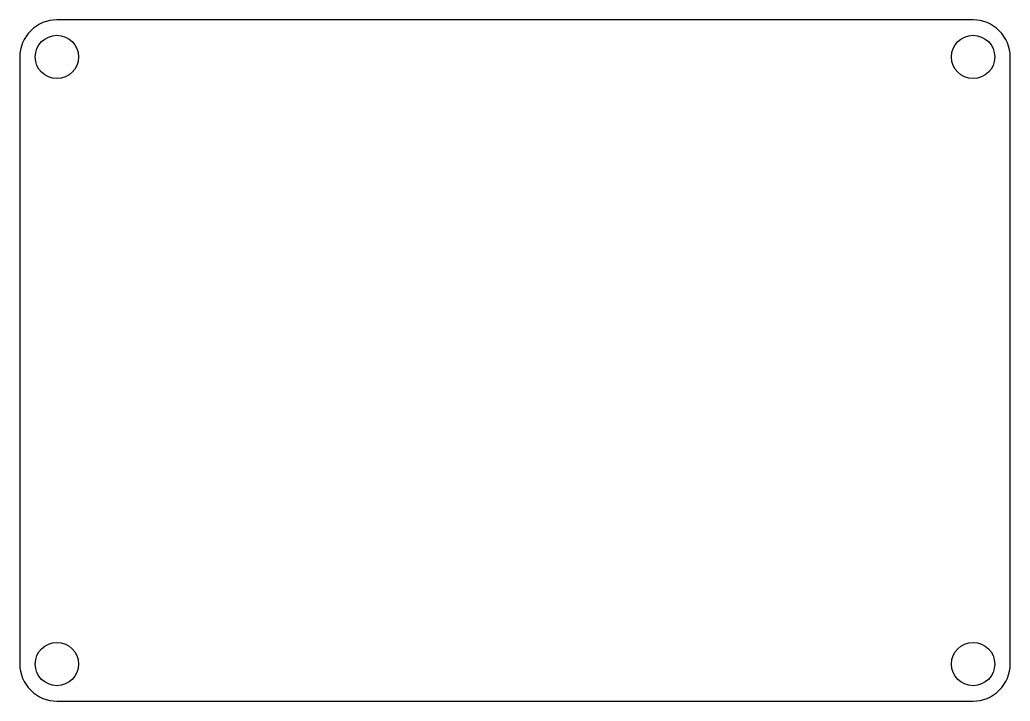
# Model space of a CAD drawing. Header units: millimetres. Extents: x 0 to 80, y 0 to 55.
import ezdxf

# ---------------------------------------------------------------- set-up
doc = ezdxf.new("R2010")
doc.units = ezdxf.units.MM
doc.layers.get('0').update_dxf_attribs({"linetype": 'CONTINUOUS'})

msp = doc.modelspace()

# ---------------------------------------------------------------- linework, layer by layer
msp.add_lwpolyline([(3, 0), (77, 0, 0.414214), (80, 3), (80, 52, 0.414214), (77, 55), (3, 55, 0.414214), (0, 52), (0, 3, 0.414214)], format="xyb", close=True)
for centre in [(3, 52), (77, 52), (77, 52), (3, 3), (77, 3)]:
    msp.add_circle(centre, 1.75)

doc.saveas('drawing.dxf')
